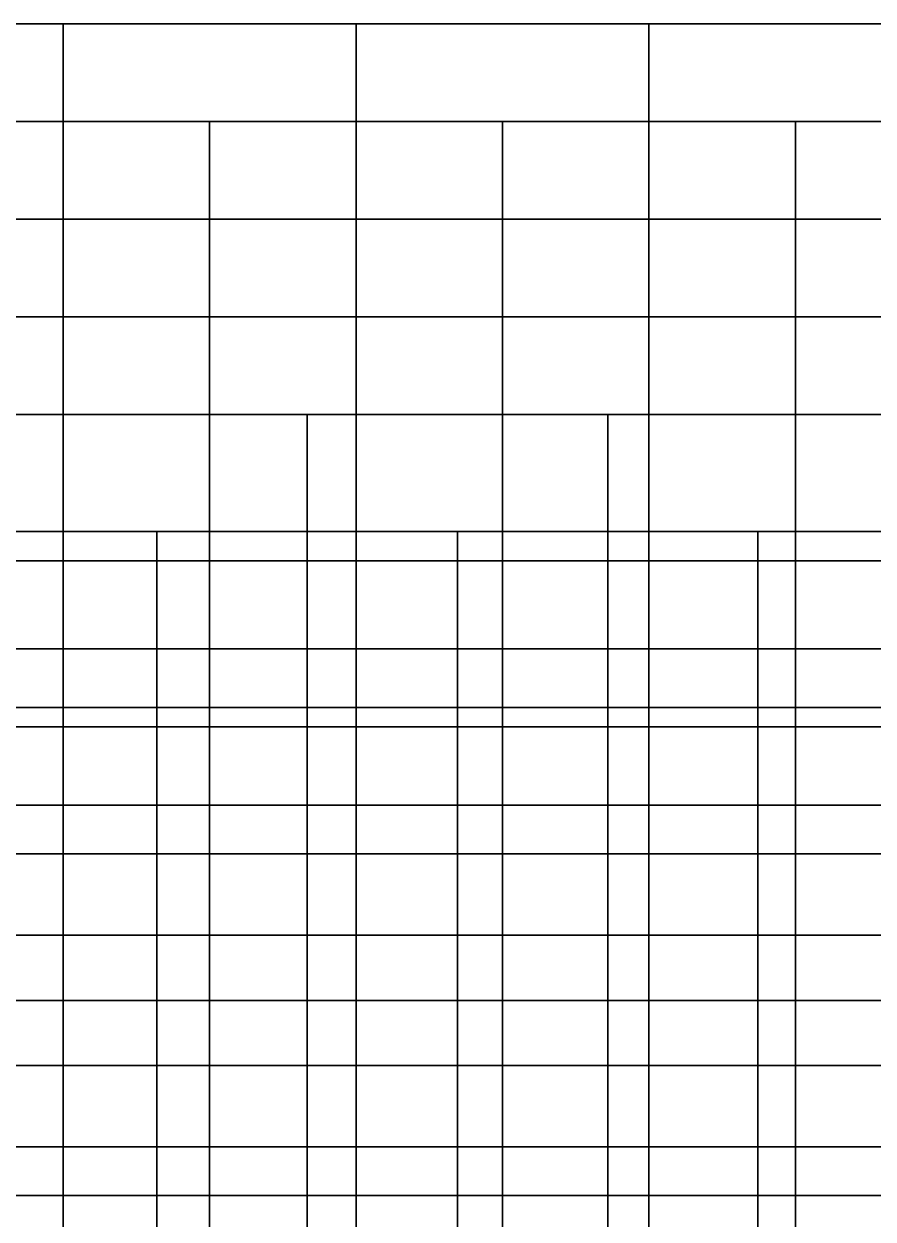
# Model space of a CAD drawing. Extents: x -2.5 to 67.5, y -27.5 to 12.5.
# Drawn here: x 50.69 to 56.12, y 2.35 to 10 of the extents above; entities that cross this region are included whole.
import ezdxf

# ---------------------------------------------------------------- set-up
doc = ezdxf.new("R2010")
doc.units = 0
doc.layers.add('M0', color=13, linetype='CONTINUOUS')
doc.layers.add('M1', color=11, linetype='CONTINUOUS')

msp = doc.modelspace()

# ---------------------------------------------------------------- linework, layer by layer
at = {"layer": 'M0', "color": 135}
for points in [[(49.063, 10), (49.063, 10, 1), (50.938, 10, 1), (50.938, 10)], [(49.063, 8.75), (49.063, 10), (50.938, 10), (50.938, 8.75)], [(49.063, 10, 1), (49.063, 8.75, 1), (50.938, 8.75, 1), (50.938, 10, 1)], [(50.938, 8.75), (50.938, 10), (50.938, 10, 1), (50.938, 8.75, 1)], [(50.938, 10), (50.938, 8.75), (50.938, 8.75, 1), (50.938, 10, 1)], [(50.938, 10), (50.938, 10, 1), (52.813, 10, 1), (52.813, 10)], [(50.938, 8.75), (50.938, 10), (52.813, 10), (52.813, 8.75)], [(50.938, 10, 1), (50.938, 8.75, 1), (52.813, 8.75, 1), (52.813, 10, 1)], [(52.813, 8.75), (52.813, 10), (52.813, 10, 1), (52.813, 8.75, 1)], [(52.813, 10), (52.813, 8.75), (52.813, 8.75, 1), (52.813, 10, 1)], [(52.813, 10), (52.813, 10, 1), (54.688, 10, 1), (54.688, 10)], [(52.813, 8.75), (52.813, 10), (54.688, 10), (54.688, 8.75)], [(52.813, 10, 1), (52.813, 8.75, 1), (54.688, 8.75, 1), (54.688, 10, 1)], [(54.688, 8.75), (54.688, 10), (54.688, 10, 1), (54.688, 8.75, 1)], [(54.688, 10), (54.688, 8.75), (54.688, 8.75, 1), (54.688, 10, 1)], [(54.688, 10), (54.688, 10, 1), (56.563, 10, 1), (56.563, 10)], [(54.688, 8.75), (54.688, 10), (56.563, 10), (56.563, 8.75)], [(54.688, 10, 1), (54.688, 8.75, 1), (56.563, 8.75, 1), (56.563, 10, 1)], [(51.875, 9.375), (50, 9.375), (50, 9.375, 1), (51.875, 9.375, 1)], [(51.875, 8.125), (50, 8.125), (50, 9.375), (51.875, 9.375)], [(50, 8.125, 1), (51.875, 8.125, 1), (51.875, 9.375, 1), (50, 9.375, 1)], [(51.875, 8.125, 1), (51.875, 8.125), (51.875, 9.375), (51.875, 9.375, 1)], [(53.75, 9.375), (51.875, 9.375), (51.875, 9.375, 1), (53.75, 9.375, 1)], [(51.875, 8.125), (51.875, 8.125, 1), (51.875, 9.375, 1), (51.875, 9.375)], [(53.75, 8.125), (51.875, 8.125), (51.875, 9.375), (53.75, 9.375)], [(51.875, 8.125, 1), (53.75, 8.125, 1), (53.75, 9.375, 1), (51.875, 9.375, 1)], [(53.75, 8.125, 1), (53.75, 8.125), (53.75, 9.375), (53.75, 9.375, 1)], [(55.625, 9.375), (53.75, 9.375), (53.75, 9.375, 1), (55.625, 9.375, 1)], [(53.75, 8.125), (53.75, 8.125, 1), (53.75, 9.375, 1), (53.75, 9.375)], [(55.625, 8.125), (53.75, 8.125), (53.75, 9.375), (55.625, 9.375)], [(53.75, 8.125, 1), (55.625, 8.125, 1), (55.625, 9.375, 1), (53.75, 9.375, 1)], [(55.625, 8.125, 1), (55.625, 8.125), (55.625, 9.375), (55.625, 9.375, 1)], [(57.5, 9.375), (55.625, 9.375), (55.625, 9.375, 1), (57.5, 9.375, 1)], [(55.625, 8.125), (55.625, 8.125, 1), (55.625, 9.375, 1), (55.625, 9.375)], [(57.5, 8.125), (55.625, 8.125), (55.625, 9.375), (57.5, 9.375)], [(55.625, 8.125, 1), (57.5, 8.125, 1), (57.5, 9.375, 1), (55.625, 9.375, 1)], [(49.063, 8.75), (49.063, 8.75, 1), (50.938, 8.75, 1), (50.938, 8.75)], [(49.063, 7.5), (49.063, 8.75), (50.938, 8.75), (50.938, 7.5)], [(49.063, 8.75, 1), (49.063, 7.5, 1), (50.938, 7.5, 1), (50.938, 8.75, 1)], [(49.063, 8.75, 1), (49.063, 8.75), (50.938, 8.75), (50.938, 8.75, 1)], [(50.938, 7.5), (50.938, 8.75), (50.938, 8.75, 1), (50.938, 7.5, 1)], [(50.938, 8.75), (50.938, 7.5), (50.938, 7.5, 1), (50.938, 8.75, 1)], [(50.938, 8.75), (50.938, 8.75, 1), (52.813, 8.75, 1), (52.813, 8.75)], [(50.938, 7.5), (50.938, 8.75), (52.813, 8.75), (52.813, 7.5)], [(50.938, 8.75, 1), (50.938, 7.5, 1), (52.813, 7.5, 1), (52.813, 8.75, 1)], [(50.938, 8.75, 1), (50.938, 8.75), (52.813, 8.75), (52.813, 8.75, 1)], [(52.813, 7.5), (52.813, 8.75), (52.813, 8.75, 1), (52.813, 7.5, 1)], [(52.813, 8.75), (52.813, 7.5), (52.813, 7.5, 1), (52.813, 8.75, 1)], [(52.813, 8.75), (52.813, 8.75, 1), (54.688, 8.75, 1), (54.688, 8.75)], [(52.813, 7.5), (52.813, 8.75), (54.688, 8.75), (54.688, 7.5)], [(52.813, 8.75, 1), (52.813, 7.5, 1), (54.688, 7.5, 1), (54.688, 8.75, 1)], [(52.813, 8.75, 1), (52.813, 8.75), (54.688, 8.75), (54.688, 8.75, 1)], [(54.688, 7.5), (54.688, 8.75), (54.688, 8.75, 1), (54.688, 7.5, 1)], [(54.688, 8.75), (54.688, 7.5), (54.688, 7.5, 1), (54.688, 8.75, 1)], [(54.688, 8.75), (54.688, 8.75, 1), (56.563, 8.75, 1), (56.563, 8.75)], [(54.688, 7.5), (54.688, 8.75), (56.563, 8.75), (56.563, 7.5)], [(54.688, 8.75, 1), (54.688, 7.5, 1), (56.563, 7.5, 1), (56.563, 8.75, 1)], [(54.688, 8.75, 1), (54.688, 8.75), (56.563, 8.75), (56.563, 8.75, 1)], [(51.875, 8.125), (50, 8.125), (50, 8.125, 1), (51.875, 8.125, 1)], [(51.875, 6.5625), (50, 6.5625), (50, 8.125), (51.875, 8.125)], [(50, 6.5625, 1), (51.875, 6.5625, 1), (51.875, 8.125, 1), (50, 8.125, 1)], [(50, 8.125), (51.875, 8.125), (51.875, 8.125, 1), (50, 8.125, 1)], [(51.875, 6.5625, 1), (51.875, 6.5625), (51.875, 8.125), (51.875, 8.125, 1)], [(53.75, 8.125), (51.875, 8.125), (51.875, 8.125, 1), (53.75, 8.125, 1)], [(51.875, 6.5625), (51.875, 6.5625, 1), (51.875, 8.125, 1), (51.875, 8.125)], [(53.75, 6.5625), (51.875, 6.5625), (51.875, 8.125), (53.75, 8.125)], [(51.875, 6.5625, 1), (53.75, 6.5625, 1), (53.75, 8.125, 1), (51.875, 8.125, 1)], [(51.875, 8.125), (53.75, 8.125), (53.75, 8.125, 1), (51.875, 8.125, 1)], [(53.75, 6.5625, 1), (53.75, 6.5625), (53.75, 8.125), (53.75, 8.125, 1)], [(55.625, 8.125), (53.75, 8.125), (53.75, 8.125, 1), (55.625, 8.125, 1)], [(53.75, 6.5625), (53.75, 6.5625, 1), (53.75, 8.125, 1), (53.75, 8.125)], [(55.625, 6.5625), (53.75, 6.5625), (53.75, 8.125), (55.625, 8.125)], [(53.75, 6.5625, 1), (55.625, 6.5625, 1), (55.625, 8.125, 1), (53.75, 8.125, 1)], [(53.75, 8.125), (55.625, 8.125), (55.625, 8.125, 1), (53.75, 8.125, 1)], [(55.625, 6.5625, 1), (55.625, 6.5625), (55.625, 8.125), (55.625, 8.125, 1)], [(57.5, 8.125), (55.625, 8.125), (55.625, 8.125, 1), (57.5, 8.125, 1)], [(55.625, 6.5625), (55.625, 6.5625, 1), (55.625, 8.125, 1), (55.625, 8.125)], [(57.5, 6.5625), (55.625, 6.5625), (55.625, 8.125), (57.5, 8.125)], [(55.625, 6.5625, 1), (57.5, 6.5625, 1), (57.5, 8.125, 1), (55.625, 8.125, 1)], [(55.625, 8.125), (57.5, 8.125), (57.5, 8.125, 1), (55.625, 8.125, 1)], [(49.063, 7.5), (49.063, 7.5, 1), (50.938, 7.5, 1), (50.938, 7.5)], [(49.063, 5.625), (49.063, 7.5), (50.938, 7.5), (50.938, 5.625)], [(49.063, 7.5, 1), (49.063, 5.625, 1), (50.938, 5.625, 1), (50.938, 7.5, 1)], [(49.063, 7.5, 1), (49.063, 7.5), (50.938, 7.5), (50.938, 7.5, 1)], [(50.938, 5.625), (50.938, 7.5), (50.938, 7.5, 1), (50.938, 5.625, 1)], [(50.938, 7.5), (50.938, 5.625), (50.938, 5.625, 1), (50.938, 7.5, 1)], [(50.938, 7.5), (50.938, 7.5, 1), (52.813, 7.5, 1), (52.813, 7.5)], [(50.938, 5.625), (50.938, 7.5), (52.813, 7.5), (52.813, 5.625)], [(50.938, 7.5, 1), (50.938, 5.625, 1), (52.813, 5.625, 1), (52.813, 7.5, 1)], [(50.938, 7.5, 1), (50.938, 7.5), (52.813, 7.5), (52.813, 7.5, 1)], [(52.813, 5.625), (52.813, 7.5), (52.813, 7.5, 1), (52.813, 5.625, 1)], [(52.813, 7.5), (52.813, 5.625), (52.813, 5.625, 1), (52.813, 7.5, 1)], [(52.813, 7.5), (52.813, 7.5, 1), (54.688, 7.5, 1), (54.688, 7.5)], [(52.813, 5.625), (52.813, 7.5), (54.688, 7.5), (54.688, 5.625)], [(52.813, 7.5, 1), (52.813, 5.625, 1), (54.688, 5.625, 1), (54.688, 7.5, 1)], [(52.813, 7.5, 1), (52.813, 7.5), (54.688, 7.5), (54.688, 7.5, 1)], [(54.688, 5.625), (54.688, 7.5), (54.688, 7.5, 1), (54.688, 5.625, 1)], [(54.688, 7.5), (54.688, 5.625), (54.688, 5.625, 1), (54.688, 7.5, 1)], [(54.688, 7.5), (54.688, 7.5, 1), (56.563, 7.5, 1), (56.563, 7.5)], [(54.688, 5.625), (54.688, 7.5), (56.563, 7.5), (56.563, 5.625)], [(54.688, 7.5, 1), (54.688, 5.625, 1), (56.563, 5.625, 1), (56.563, 7.5, 1)], [(54.688, 7.5, 1), (54.688, 7.5), (56.563, 7.5), (56.563, 7.5, 1)], [(51.875, 6.5625), (50, 6.5625), (50, 6.5625, 1), (51.875, 6.5625, 1)], [(51.875, 4.6875), (50, 4.6875), (50, 6.5625), (51.875, 6.5625)], [(50, 4.6875, 1), (51.875, 4.6875, 1), (51.875, 6.5625, 1), (50, 6.5625, 1)], [(50, 6.5625), (51.875, 6.5625), (51.875, 6.5625, 1), (50, 6.5625, 1)], [(51.875, 4.6875, 1), (51.875, 4.6875), (51.875, 6.5625), (51.875, 6.5625, 1)], [(53.75, 6.5625), (51.875, 6.5625), (51.875, 6.5625, 1), (53.75, 6.5625, 1)], [(51.875, 4.6875), (51.875, 4.6875, 1), (51.875, 6.5625, 1), (51.875, 6.5625)], [(53.75, 4.6875), (51.875, 4.6875), (51.875, 6.5625), (53.75, 6.5625)], [(51.875, 4.6875, 1), (53.75, 4.6875, 1), (53.75, 6.5625, 1), (51.875, 6.5625, 1)], [(51.875, 6.5625), (53.75, 6.5625), (53.75, 6.5625, 1), (51.875, 6.5625, 1)], [(53.75, 4.6875, 1), (53.75, 4.6875), (53.75, 6.5625), (53.75, 6.5625, 1)], [(55.625, 6.5625), (53.75, 6.5625), (53.75, 6.5625, 1), (55.625, 6.5625, 1)], [(53.75, 4.6875), (53.75, 4.6875, 1), (53.75, 6.5625, 1), (53.75, 6.5625)], [(55.625, 4.6875), (53.75, 4.6875), (53.75, 6.5625), (55.625, 6.5625)], [(53.75, 4.6875, 1), (55.625, 4.6875, 1), (55.625, 6.5625, 1), (53.75, 6.5625, 1)], [(53.75, 6.5625), (55.625, 6.5625), (55.625, 6.5625, 1), (53.75, 6.5625, 1)], [(55.625, 4.6875, 1), (55.625, 4.6875), (55.625, 6.5625), (55.625, 6.5625, 1)], [(57.5, 6.5625), (55.625, 6.5625), (55.625, 6.5625, 1), (57.5, 6.5625, 1)], [(55.625, 4.6875), (55.625, 4.6875, 1), (55.625, 6.5625, 1), (55.625, 6.5625)], [(57.5, 4.6875), (55.625, 4.6875), (55.625, 6.5625), (57.5, 6.5625)], [(55.625, 4.6875, 1), (57.5, 4.6875, 1), (57.5, 6.5625, 1), (55.625, 6.5625, 1)], [(55.625, 6.5625), (57.5, 6.5625), (57.5, 6.5625, 1), (55.625, 6.5625, 1)], [(49.063, 5.625), (49.063, 5.625, 1), (50.938, 5.625, 1), (50.938, 5.625)], [(49.063, 3.75), (49.063, 5.625), (50.938, 5.625), (50.938, 3.75)], [(49.063, 5.625, 1), (49.063, 3.75, 1), (50.938, 3.75, 1), (50.938, 5.625, 1)], [(49.063, 5.625, 1), (49.063, 5.625), (50.938, 5.625), (50.938, 5.625, 1)], [(50.938, 3.75), (50.938, 5.625), (50.938, 5.625, 1), (50.938, 3.75, 1)], [(50.938, 5.625), (50.938, 3.75), (50.938, 3.75, 1), (50.938, 5.625, 1)], [(50.938, 5.625), (50.938, 5.625, 1), (52.813, 5.625, 1), (52.813, 5.625)], [(50.938, 3.75), (50.938, 5.625), (52.813, 5.625), (52.813, 3.75)], [(50.938, 5.625, 1), (50.938, 3.75, 1), (52.813, 3.75, 1), (52.813, 5.625, 1)], [(50.938, 5.625, 1), (50.938, 5.625), (52.813, 5.625), (52.813, 5.625, 1)], [(52.813, 3.75), (52.813, 5.625), (52.813, 5.625, 1), (52.813, 3.75, 1)], [(52.813, 5.625), (52.813, 3.75), (52.813, 3.75, 1), (52.813, 5.625, 1)], [(52.813, 5.625), (52.813, 5.625, 1), (54.688, 5.625, 1), (54.688, 5.625)], [(52.813, 3.75), (52.813, 5.625), (54.688, 5.625), (54.688, 3.75)], [(52.813, 5.625, 1), (52.813, 3.75, 1), (54.688, 3.75, 1), (54.688, 5.625, 1)], [(52.813, 5.625, 1), (52.813, 5.625), (54.688, 5.625), (54.688, 5.625, 1)], [(54.688, 3.75), (54.688, 5.625), (54.688, 5.625, 1), (54.688, 3.75, 1)], [(54.688, 5.625), (54.688, 3.75), (54.688, 3.75, 1), (54.688, 5.625, 1)], [(54.688, 5.625), (54.688, 5.625, 1), (56.563, 5.625, 1), (56.563, 5.625)], [(54.688, 3.75), (54.688, 5.625), (56.563, 5.625), (56.563, 3.75)], [(54.688, 5.625, 1), (54.688, 3.75, 1), (56.563, 3.75, 1), (56.563, 5.625, 1)], [(54.688, 5.625, 1), (54.688, 5.625), (56.563, 5.625), (56.563, 5.625, 1)], [(51.875, 4.6875), (50, 4.6875), (50, 4.6875, 1), (51.875, 4.6875, 1)], [(51.875, 2.8125), (50, 2.8125), (50, 4.6875), (51.875, 4.6875)], [(50, 2.8125, 1), (51.875, 2.8125, 1), (51.875, 4.6875, 1), (50, 4.6875, 1)], [(50, 4.6875), (51.875, 4.6875), (51.875, 4.6875, 1), (50, 4.6875, 1)], [(51.875, 2.8125, 1), (51.875, 2.8125), (51.875, 4.6875), (51.875, 4.6875, 1)], [(53.75, 4.6875), (51.875, 4.6875), (51.875, 4.6875, 1), (53.75, 4.6875, 1)], [(51.875, 2.8125), (51.875, 2.8125, 1), (51.875, 4.6875, 1), (51.875, 4.6875)], [(53.75, 2.8125), (51.875, 2.8125), (51.875, 4.6875), (53.75, 4.6875)], [(51.875, 2.8125, 1), (53.75, 2.8125, 1), (53.75, 4.6875, 1), (51.875, 4.6875, 1)], [(51.875, 4.6875), (53.75, 4.6875), (53.75, 4.6875, 1), (51.875, 4.6875, 1)], [(53.75, 2.8125, 1), (53.75, 2.8125), (53.75, 4.6875), (53.75, 4.6875, 1)], [(55.625, 4.6875), (53.75, 4.6875), (53.75, 4.6875, 1), (55.625, 4.6875, 1)], [(53.75, 2.8125), (53.75, 2.8125, 1), (53.75, 4.6875, 1), (53.75, 4.6875)], [(55.625, 2.8125), (53.75, 2.8125), (53.75, 4.6875), (55.625, 4.6875)], [(53.75, 2.8125, 1), (55.625, 2.8125, 1), (55.625, 4.6875, 1), (53.75, 4.6875, 1)], [(53.75, 4.6875), (55.625, 4.6875), (55.625, 4.6875, 1), (53.75, 4.6875, 1)], [(55.625, 2.8125, 1), (55.625, 2.8125), (55.625, 4.6875), (55.625, 4.6875, 1)], [(57.5, 4.6875), (55.625, 4.6875), (55.625, 4.6875, 1), (57.5, 4.6875, 1)], [(55.625, 2.8125), (55.625, 2.8125, 1), (55.625, 4.6875, 1), (55.625, 4.6875)], [(57.5, 2.8125), (55.625, 2.8125), (55.625, 4.6875), (57.5, 4.6875)], [(55.625, 2.8125, 1), (57.5, 2.8125, 1), (57.5, 4.6875, 1), (55.625, 4.6875, 1)], [(55.625, 4.6875), (57.5, 4.6875), (57.5, 4.6875, 1), (55.625, 4.6875, 1)], [(49.063, 3.75), (49.063, 3.75, 1), (50.938, 3.75, 1), (50.938, 3.75)], [(49.063, 1.875), (49.063, 3.75), (50.938, 3.75), (50.938, 1.875)], [(49.063, 3.75, 1), (49.063, 1.875, 1), (50.938, 1.875, 1), (50.938, 3.75, 1)], [(49.063, 3.75, 1), (49.063, 3.75), (50.938, 3.75), (50.938, 3.75, 1)], [(50.938, 1.875), (50.938, 3.75), (50.938, 3.75, 1), (50.938, 1.875, 1)], [(50.938, 3.75), (50.938, 1.875), (50.938, 1.875, 1), (50.938, 3.75, 1)], [(50.938, 3.75), (50.938, 3.75, 1), (52.813, 3.75, 1), (52.813, 3.75)], [(50.938, 1.875), (50.938, 3.75), (52.813, 3.75), (52.813, 1.875)], [(50.938, 3.75, 1), (50.938, 1.875, 1), (52.813, 1.875, 1), (52.813, 3.75, 1)], [(50.938, 3.75, 1), (50.938, 3.75), (52.813, 3.75), (52.813, 3.75, 1)], [(52.813, 1.875), (52.813, 3.75), (52.813, 3.75, 1), (52.813, 1.875, 1)], [(52.813, 3.75), (52.813, 1.875), (52.813, 1.875, 1), (52.813, 3.75, 1)], [(52.813, 3.75), (52.813, 3.75, 1), (54.688, 3.75, 1), (54.688, 3.75)], [(52.813, 1.875), (52.813, 3.75), (54.688, 3.75), (54.688, 1.875)], [(52.813, 3.75, 1), (52.813, 1.875, 1), (54.688, 1.875, 1), (54.688, 3.75, 1)], [(52.813, 3.75, 1), (52.813, 3.75), (54.688, 3.75), (54.688, 3.75, 1)], [(54.688, 1.875), (54.688, 3.75), (54.688, 3.75, 1), (54.688, 1.875, 1)], [(54.688, 3.75), (54.688, 1.875), (54.688, 1.875, 1), (54.688, 3.75, 1)], [(54.688, 3.75), (54.688, 3.75, 1), (56.563, 3.75, 1), (56.563, 3.75)], [(54.688, 1.875), (54.688, 3.75), (56.563, 3.75), (56.563, 1.875)], [(54.688, 3.75, 1), (54.688, 1.875, 1), (56.563, 1.875, 1), (56.563, 3.75, 1)], [(54.688, 3.75, 1), (54.688, 3.75), (56.563, 3.75), (56.563, 3.75, 1)], [(51.875, 2.8125), (50, 2.8125), (50, 2.8125, 1), (51.875, 2.8125, 1)], [(51.875, 0.9375), (50, 0.9375), (50, 2.8125), (51.875, 2.8125)], [(50, 0.9375, 1), (51.875, 0.9375, 1), (51.875, 2.8125, 1), (50, 2.8125, 1)], [(50, 2.8125), (51.875, 2.8125), (51.875, 2.8125, 1), (50, 2.8125, 1)], [(51.875, 0.9375, 1), (51.875, 0.9375), (51.875, 2.8125), (51.875, 2.8125, 1)], [(53.75, 2.8125), (51.875, 2.8125), (51.875, 2.8125, 1), (53.75, 2.8125, 1)], [(51.875, 0.9375), (51.875, 0.9375, 1), (51.875, 2.8125, 1), (51.875, 2.8125)], [(53.75, 0.9375), (51.875, 0.9375), (51.875, 2.8125), (53.75, 2.8125)], [(51.875, 0.9375, 1), (53.75, 0.9375, 1), (53.75, 2.8125, 1), (51.875, 2.8125, 1)], [(51.875, 2.8125), (53.75, 2.8125), (53.75, 2.8125, 1), (51.875, 2.8125, 1)], [(53.75, 0.9375, 1), (53.75, 0.9375), (53.75, 2.8125), (53.75, 2.8125, 1)], [(55.625, 2.8125), (53.75, 2.8125), (53.75, 2.8125, 1), (55.625, 2.8125, 1)], [(53.75, 0.9375), (53.75, 0.9375, 1), (53.75, 2.8125, 1), (53.75, 2.8125)], [(55.625, 0.9375), (53.75, 0.9375), (53.75, 2.8125), (55.625, 2.8125)], [(53.75, 0.9375, 1), (55.625, 0.9375, 1), (55.625, 2.8125, 1), (53.75, 2.8125, 1)], [(53.75, 2.8125), (55.625, 2.8125), (55.625, 2.8125, 1), (53.75, 2.8125, 1)], [(55.625, 0.9375, 1), (55.625, 0.9375), (55.625, 2.8125), (55.625, 2.8125, 1)], [(57.5, 2.8125), (55.625, 2.8125), (55.625, 2.8125, 1), (57.5, 2.8125, 1)], [(55.625, 0.9375), (55.625, 0.9375, 1), (55.625, 2.8125, 1), (55.625, 2.8125)], [(57.5, 0.9375), (55.625, 0.9375), (55.625, 2.8125), (57.5, 2.8125)], [(55.625, 0.9375, 1), (57.5, 0.9375, 1), (57.5, 2.8125, 1), (55.625, 2.8125, 1)], [(55.625, 2.8125), (57.5, 2.8125), (57.5, 2.8125, 1), (55.625, 2.8125, 1)]]:
    msp.add_3dface(points, dxfattribs=at)
at = {"layer": 'M1', "color": 10}
for points in [[(50.576, 7.5, 1.75), (50.576, 7.5, 3), (52.5, 7.5, 3), (52.5, 7.5, 1.75)], [(50.576, 6, 1.75), (50.576, 7.5, 1.75), (52.5, 7.5, 1.75), (52.5, 6, 1.75)], [(50.576, 7.5, 3), (50.576, 6, 3), (52.5, 6, 3), (52.5, 7.5, 3)], [(52.5, 6, 1.75), (52.5, 7.5, 1.75), (52.5, 7.5, 3), (52.5, 6, 3)], [(52.5, 7.5, 1.75), (52.5, 6, 1.75), (52.5, 6, 3), (52.5, 7.5, 3)], [(52.5, 7.5, 1.75), (52.5, 7.5, 3), (54.424, 7.5, 3), (54.424, 7.5, 1.75)], [(52.5, 6, 1.75), (52.5, 7.5, 1.75), (54.424, 7.5, 1.75), (54.424, 6, 1.75)], [(52.5, 7.5, 3), (52.5, 6, 3), (54.424, 6, 3), (54.424, 7.5, 3)], [(54.424, 6, 1.75), (54.424, 7.5, 1.75), (54.424, 7.5, 3), (54.424, 6, 3)], [(54.424, 7.5, 1.75), (54.424, 6, 1.75), (54.424, 6, 3), (54.424, 7.5, 3)], [(54.424, 7.5, 1.75), (54.424, 7.5, 3), (56.347, 7.5, 3), (56.347, 7.5, 1.75)], [(54.424, 6, 1.75), (54.424, 7.5, 1.75), (56.347, 7.5, 1.75), (56.347, 6, 1.75)], [(54.424, 7.5, 3), (54.424, 6, 3), (56.347, 6, 3), (56.347, 7.5, 3)], [(51.538, 6.75, 1.75), (49.615, 6.75, 1.75), (49.615, 6.75, 3), (51.538, 6.75, 3)], [(51.538, 5.5, 1.75), (49.615, 5.5, 1.75), (49.615, 6.75, 1.75), (51.538, 6.75, 1.75)], [(49.615, 5.5, 3), (51.538, 5.5, 3), (51.538, 6.75, 3), (49.615, 6.75, 3)], [(51.538, 5.5, 3), (51.538, 5.5, 1.75), (51.538, 6.75, 1.75), (51.538, 6.75, 3)], [(53.462, 6.75, 1.75), (51.538, 6.75, 1.75), (51.538, 6.75, 3), (53.462, 6.75, 3)], [(51.538, 5.5, 1.75), (51.538, 5.5, 3), (51.538, 6.75, 3), (51.538, 6.75, 1.75)], [(53.462, 5.5, 1.75), (51.538, 5.5, 1.75), (51.538, 6.75, 1.75), (53.462, 6.75, 1.75)], [(51.538, 5.5, 3), (53.462, 5.5, 3), (53.462, 6.75, 3), (51.538, 6.75, 3)], [(53.462, 5.5, 3), (53.462, 5.5, 1.75), (53.462, 6.75, 1.75), (53.462, 6.75, 3)], [(55.385, 6.75, 1.75), (53.462, 6.75, 1.75), (53.462, 6.75, 3), (55.385, 6.75, 3)], [(53.462, 5.5, 1.75), (53.462, 5.5, 3), (53.462, 6.75, 3), (53.462, 6.75, 1.75)], [(55.385, 5.5, 1.75), (53.462, 5.5, 1.75), (53.462, 6.75, 1.75), (55.385, 6.75, 1.75)], [(53.462, 5.5, 3), (55.385, 5.5, 3), (55.385, 6.75, 3), (53.462, 6.75, 3)], [(55.385, 5.5, 3), (55.385, 5.5, 1.75), (55.385, 6.75, 1.75), (55.385, 6.75, 3)], [(57.308, 6.75, 1.75), (55.385, 6.75, 1.75), (55.385, 6.75, 3), (57.308, 6.75, 3)], [(55.385, 5.5, 1.75), (55.385, 5.5, 3), (55.385, 6.75, 3), (55.385, 6.75, 1.75)], [(57.308, 5.5, 1.75), (55.385, 5.5, 1.75), (55.385, 6.75, 1.75), (57.308, 6.75, 1.75)], [(55.385, 5.5, 3), (57.308, 5.5, 3), (57.308, 6.75, 3), (55.385, 6.75, 3)], [(50.576, 6, 1.75), (50.576, 6, 3), (52.5, 6, 3), (52.5, 6, 1.75)], [(50.576, 5, 1.75), (50.576, 6, 1.75), (52.5, 6, 1.75), (52.5, 5, 1.75)], [(50.576, 6, 3), (50.576, 5, 3), (52.5, 5, 3), (52.5, 6, 3)], [(50.576, 6, 3), (50.576, 6, 1.75), (52.5, 6, 1.75), (52.5, 6, 3)], [(52.5, 5, 1.75), (52.5, 6, 1.75), (52.5, 6, 3), (52.5, 5, 3)], [(52.5, 6, 1.75), (52.5, 5, 1.75), (52.5, 5, 3), (52.5, 6, 3)], [(52.5, 6, 1.75), (52.5, 6, 3), (54.424, 6, 3), (54.424, 6, 1.75)], [(52.5, 5, 1.75), (52.5, 6, 1.75), (54.424, 6, 1.75), (54.424, 5, 1.75)], [(52.5, 6, 3), (52.5, 5, 3), (54.424, 5, 3), (54.424, 6, 3)], [(52.5, 6, 3), (52.5, 6, 1.75), (54.424, 6, 1.75), (54.424, 6, 3)], [(54.424, 5, 1.75), (54.424, 6, 1.75), (54.424, 6, 3), (54.424, 5, 3)], [(54.424, 6, 1.75), (54.424, 5, 1.75), (54.424, 5, 3), (54.424, 6, 3)], [(54.424, 6, 1.75), (54.424, 6, 3), (56.347, 6, 3), (56.347, 6, 1.75)], [(54.424, 5, 1.75), (54.424, 6, 1.75), (56.347, 6, 1.75), (56.347, 5, 1.75)], [(54.424, 6, 3), (54.424, 5, 3), (56.347, 5, 3), (56.347, 6, 3)], [(54.424, 6, 3), (54.424, 6, 1.75), (56.347, 6, 1.75), (56.347, 6, 3)], [(51.538, 5.5, 1.75), (49.615, 5.5, 1.75), (49.615, 5.5, 3), (51.538, 5.5, 3)], [(51.538, 4.1665, 1.75), (49.615, 4.1665, 1.75), (49.615, 5.5, 1.75), (51.538, 5.5, 1.75)], [(49.615, 4.1665, 3), (51.538, 4.1665, 3), (51.538, 5.5, 3), (49.615, 5.5, 3)], [(49.615, 5.5, 1.75), (51.538, 5.5, 1.75), (51.538, 5.5, 3), (49.615, 5.5, 3)], [(51.538, 4.1665, 3), (51.538, 4.1665, 1.75), (51.538, 5.5, 1.75), (51.538, 5.5, 3)], [(53.462, 5.5, 1.75), (51.538, 5.5, 1.75), (51.538, 5.5, 3), (53.462, 5.5, 3)], [(51.538, 4.1665, 1.75), (51.538, 4.1665, 3), (51.538, 5.5, 3), (51.538, 5.5, 1.75)], [(53.462, 4.1665, 1.75), (51.538, 4.1665, 1.75), (51.538, 5.5, 1.75), (53.462, 5.5, 1.75)], [(51.538, 4.1665, 3), (53.462, 4.1665, 3), (53.462, 5.5, 3), (51.538, 5.5, 3)], [(51.538, 5.5, 1.75), (53.462, 5.5, 1.75), (53.462, 5.5, 3), (51.538, 5.5, 3)], [(53.462, 4.1665, 3), (53.462, 4.1665, 1.75), (53.462, 5.5, 1.75), (53.462, 5.5, 3)], [(55.385, 5.5, 1.75), (53.462, 5.5, 1.75), (53.462, 5.5, 3), (55.385, 5.5, 3)], [(53.462, 4.1665, 1.75), (53.462, 4.1665, 3), (53.462, 5.5, 3), (53.462, 5.5, 1.75)], [(55.385, 4.1665, 1.75), (53.462, 4.1665, 1.75), (53.462, 5.5, 1.75), (55.385, 5.5, 1.75)], [(53.462, 4.1665, 3), (55.385, 4.1665, 3), (55.385, 5.5, 3), (53.462, 5.5, 3)], [(53.462, 5.5, 1.75), (55.385, 5.5, 1.75), (55.385, 5.5, 3), (53.462, 5.5, 3)], [(55.385, 4.1665, 3), (55.385, 4.1665, 1.75), (55.385, 5.5, 1.75), (55.385, 5.5, 3)], [(57.308, 5.5, 1.75), (55.385, 5.5, 1.75), (55.385, 5.5, 3), (57.308, 5.5, 3)], [(55.385, 4.1665, 1.75), (55.385, 4.1665, 3), (55.385, 5.5, 3), (55.385, 5.5, 1.75)], [(57.308, 4.1665, 1.75), (55.385, 4.1665, 1.75), (55.385, 5.5, 1.75), (57.308, 5.5, 1.75)], [(55.385, 4.1665, 3), (57.308, 4.1665, 3), (57.308, 5.5, 3), (55.385, 5.5, 3)], [(55.385, 5.5, 1.75), (57.308, 5.5, 1.75), (57.308, 5.5, 3), (55.385, 5.5, 3)], [(50.576, 5, 1.75), (50.576, 5, 3), (52.5, 5, 3), (52.5, 5, 1.75)], [(50.576, 3.333, 1.75), (50.576, 5, 1.75), (52.5, 5, 1.75), (52.5, 3.333, 1.75)], [(50.576, 5, 3), (50.576, 3.333, 3), (52.5, 3.333, 3), (52.5, 5, 3)], [(50.576, 5, 3), (50.576, 5, 1.75), (52.5, 5, 1.75), (52.5, 5, 3)], [(52.5, 3.333, 1.75), (52.5, 5, 1.75), (52.5, 5, 3), (52.5, 3.333, 3)], [(52.5, 5, 1.75), (52.5, 3.333, 1.75), (52.5, 3.333, 3), (52.5, 5, 3)], [(52.5, 5, 1.75), (52.5, 5, 3), (54.424, 5, 3), (54.424, 5, 1.75)], [(52.5, 3.333, 1.75), (52.5, 5, 1.75), (54.424, 5, 1.75), (54.424, 3.333, 1.75)], [(52.5, 5, 3), (52.5, 3.333, 3), (54.424, 3.333, 3), (54.424, 5, 3)], [(52.5, 5, 3), (52.5, 5, 1.75), (54.424, 5, 1.75), (54.424, 5, 3)], [(54.424, 3.333, 1.75), (54.424, 5, 1.75), (54.424, 5, 3), (54.424, 3.333, 3)], [(54.424, 5, 1.75), (54.424, 3.333, 1.75), (54.424, 3.333, 3), (54.424, 5, 3)], [(54.424, 5, 1.75), (54.424, 5, 3), (56.347, 5, 3), (56.347, 5, 1.75)], [(54.424, 3.333, 1.75), (54.424, 5, 1.75), (56.347, 5, 1.75), (56.347, 3.333, 1.75)], [(54.424, 5, 3), (54.424, 3.333, 3), (56.347, 3.333, 3), (56.347, 5, 3)], [(54.424, 5, 3), (54.424, 5, 1.75), (56.347, 5, 1.75), (56.347, 5, 3)], [(51.538, 4.1665, 1.75), (49.615, 4.1665, 1.75), (49.615, 4.1665, 3), (51.538, 4.1665, 3)], [(51.538, 2.5, 1.75), (49.615, 2.5, 1.75), (49.615, 4.1665, 1.75), (51.538, 4.1665, 1.75)], [(49.615, 2.5, 3), (51.538, 2.5, 3), (51.538, 4.1665, 3), (49.615, 4.1665, 3)], [(49.615, 4.1665, 1.75), (51.538, 4.1665, 1.75), (51.538, 4.1665, 3), (49.615, 4.1665, 3)], [(51.538, 2.5, 3), (51.538, 2.5, 1.75), (51.538, 4.1665, 1.75), (51.538, 4.1665, 3)], [(53.462, 4.1665, 1.75), (51.538, 4.1665, 1.75), (51.538, 4.1665, 3), (53.462, 4.1665, 3)], [(51.538, 2.5, 1.75), (51.538, 2.5, 3), (51.538, 4.1665, 3), (51.538, 4.1665, 1.75)], [(53.462, 2.5, 1.75), (51.538, 2.5, 1.75), (51.538, 4.1665, 1.75), (53.462, 4.1665, 1.75)], [(51.538, 2.5, 3), (53.462, 2.5, 3), (53.462, 4.1665, 3), (51.538, 4.1665, 3)], [(51.538, 4.1665, 1.75), (53.462, 4.1665, 1.75), (53.462, 4.1665, 3), (51.538, 4.1665, 3)], [(53.462, 2.5, 3), (53.462, 2.5, 1.75), (53.462, 4.1665, 1.75), (53.462, 4.1665, 3)], [(55.385, 4.1665, 1.75), (53.462, 4.1665, 1.75), (53.462, 4.1665, 3), (55.385, 4.1665, 3)], [(53.462, 2.5, 1.75), (53.462, 2.5, 3), (53.462, 4.1665, 3), (53.462, 4.1665, 1.75)], [(55.385, 2.5, 1.75), (53.462, 2.5, 1.75), (53.462, 4.1665, 1.75), (55.385, 4.1665, 1.75)], [(53.462, 2.5, 3), (55.385, 2.5, 3), (55.385, 4.1665, 3), (53.462, 4.1665, 3)], [(53.462, 4.1665, 1.75), (55.385, 4.1665, 1.75), (55.385, 4.1665, 3), (53.462, 4.1665, 3)], [(55.385, 2.5, 3), (55.385, 2.5, 1.75), (55.385, 4.1665, 1.75), (55.385, 4.1665, 3)], [(57.308, 4.1665, 1.75), (55.385, 4.1665, 1.75), (55.385, 4.1665, 3), (57.308, 4.1665, 3)], [(55.385, 2.5, 1.75), (55.385, 2.5, 3), (55.385, 4.1665, 3), (55.385, 4.1665, 1.75)], [(57.308, 2.5, 1.75), (55.385, 2.5, 1.75), (55.385, 4.1665, 1.75), (57.308, 4.1665, 1.75)], [(55.385, 2.5, 3), (57.308, 2.5, 3), (57.308, 4.1665, 3), (55.385, 4.1665, 3)], [(55.385, 4.1665, 1.75), (57.308, 4.1665, 1.75), (57.308, 4.1665, 3), (55.385, 4.1665, 3)], [(50.576, 3.333, 1.75), (50.576, 3.333, 3), (52.5, 3.333, 3), (52.5, 3.333, 1.75)], [(50.576, 1.667, 1.75), (50.576, 3.333, 1.75), (52.5, 3.333, 1.75), (52.5, 1.667, 1.75)], [(50.576, 3.333, 3), (50.576, 1.667, 3), (52.5, 1.667, 3), (52.5, 3.333, 3)], [(50.576, 3.333, 3), (50.576, 3.333, 1.75), (52.5, 3.333, 1.75), (52.5, 3.333, 3)], [(52.5, 1.667, 1.75), (52.5, 3.333, 1.75), (52.5, 3.333, 3), (52.5, 1.667, 3)], [(52.5, 3.333, 1.75), (52.5, 1.667, 1.75), (52.5, 1.667, 3), (52.5, 3.333, 3)], [(52.5, 3.333, 1.75), (52.5, 3.333, 3), (54.424, 3.333, 3), (54.424, 3.333, 1.75)], [(52.5, 1.667, 1.75), (52.5, 3.333, 1.75), (54.424, 3.333, 1.75), (54.424, 1.667, 1.75)], [(52.5, 3.333, 3), (52.5, 1.667, 3), (54.424, 1.667, 3), (54.424, 3.333, 3)], [(52.5, 3.333, 3), (52.5, 3.333, 1.75), (54.424, 3.333, 1.75), (54.424, 3.333, 3)], [(54.424, 1.667, 1.75), (54.424, 3.333, 1.75), (54.424, 3.333, 3), (54.424, 1.667, 3)], [(54.424, 3.333, 1.75), (54.424, 1.667, 1.75), (54.424, 1.667, 3), (54.424, 3.333, 3)], [(54.424, 3.333, 1.75), (54.424, 3.333, 3), (56.347, 3.333, 3), (56.347, 3.333, 1.75)], [(54.424, 1.667, 1.75), (54.424, 3.333, 1.75), (56.347, 3.333, 1.75), (56.347, 1.667, 1.75)], [(54.424, 3.333, 3), (54.424, 1.667, 3), (56.347, 1.667, 3), (56.347, 3.333, 3)], [(54.424, 3.333, 3), (54.424, 3.333, 1.75), (56.347, 3.333, 1.75), (56.347, 3.333, 3)], [(51.538, 2.5, 1.75), (49.615, 2.5, 1.75), (49.615, 2.5, 3), (51.538, 2.5, 3)], [(51.538, 0.8335, 1.75), (49.615, 0.8335, 1.75), (49.615, 2.5, 1.75), (51.538, 2.5, 1.75)], [(49.615, 0.8335, 3), (51.538, 0.8335, 3), (51.538, 2.5, 3), (49.615, 2.5, 3)], [(49.615, 2.5, 1.75), (51.538, 2.5, 1.75), (51.538, 2.5, 3), (49.615, 2.5, 3)], [(51.538, 0.8335, 3), (51.538, 0.8335, 1.75), (51.538, 2.5, 1.75), (51.538, 2.5, 3)], [(53.462, 2.5, 1.75), (51.538, 2.5, 1.75), (51.538, 2.5, 3), (53.462, 2.5, 3)], [(51.538, 0.8335, 1.75), (51.538, 0.8335, 3), (51.538, 2.5, 3), (51.538, 2.5, 1.75)], [(53.462, 0.8335, 1.75), (51.538, 0.8335, 1.75), (51.538, 2.5, 1.75), (53.462, 2.5, 1.75)], [(51.538, 0.8335, 3), (53.462, 0.8335, 3), (53.462, 2.5, 3), (51.538, 2.5, 3)], [(51.538, 2.5, 1.75), (53.462, 2.5, 1.75), (53.462, 2.5, 3), (51.538, 2.5, 3)], [(53.462, 0.8335, 3), (53.462, 0.8335, 1.75), (53.462, 2.5, 1.75), (53.462, 2.5, 3)], [(55.385, 2.5, 1.75), (53.462, 2.5, 1.75), (53.462, 2.5, 3), (55.385, 2.5, 3)], [(53.462, 0.8335, 1.75), (53.462, 0.8335, 3), (53.462, 2.5, 3), (53.462, 2.5, 1.75)], [(55.385, 0.8335, 1.75), (53.462, 0.8335, 1.75), (53.462, 2.5, 1.75), (55.385, 2.5, 1.75)], [(53.462, 0.8335, 3), (55.385, 0.8335, 3), (55.385, 2.5, 3), (53.462, 2.5, 3)], [(53.462, 2.5, 1.75), (55.385, 2.5, 1.75), (55.385, 2.5, 3), (53.462, 2.5, 3)], [(55.385, 0.8335, 3), (55.385, 0.8335, 1.75), (55.385, 2.5, 1.75), (55.385, 2.5, 3)], [(57.308, 2.5, 1.75), (55.385, 2.5, 1.75), (55.385, 2.5, 3), (57.308, 2.5, 3)], [(55.385, 0.8335, 1.75), (55.385, 0.8335, 3), (55.385, 2.5, 3), (55.385, 2.5, 1.75)], [(57.308, 0.8335, 1.75), (55.385, 0.8335, 1.75), (55.385, 2.5, 1.75), (57.308, 2.5, 1.75)], [(55.385, 0.8335, 3), (57.308, 0.8335, 3), (57.308, 2.5, 3), (55.385, 2.5, 3)], [(55.385, 2.5, 1.75), (57.308, 2.5, 1.75), (57.308, 2.5, 3), (55.385, 2.5, 3)]]:
    msp.add_3dface(points, dxfattribs=at)

doc.saveas('drawing.dxf')
